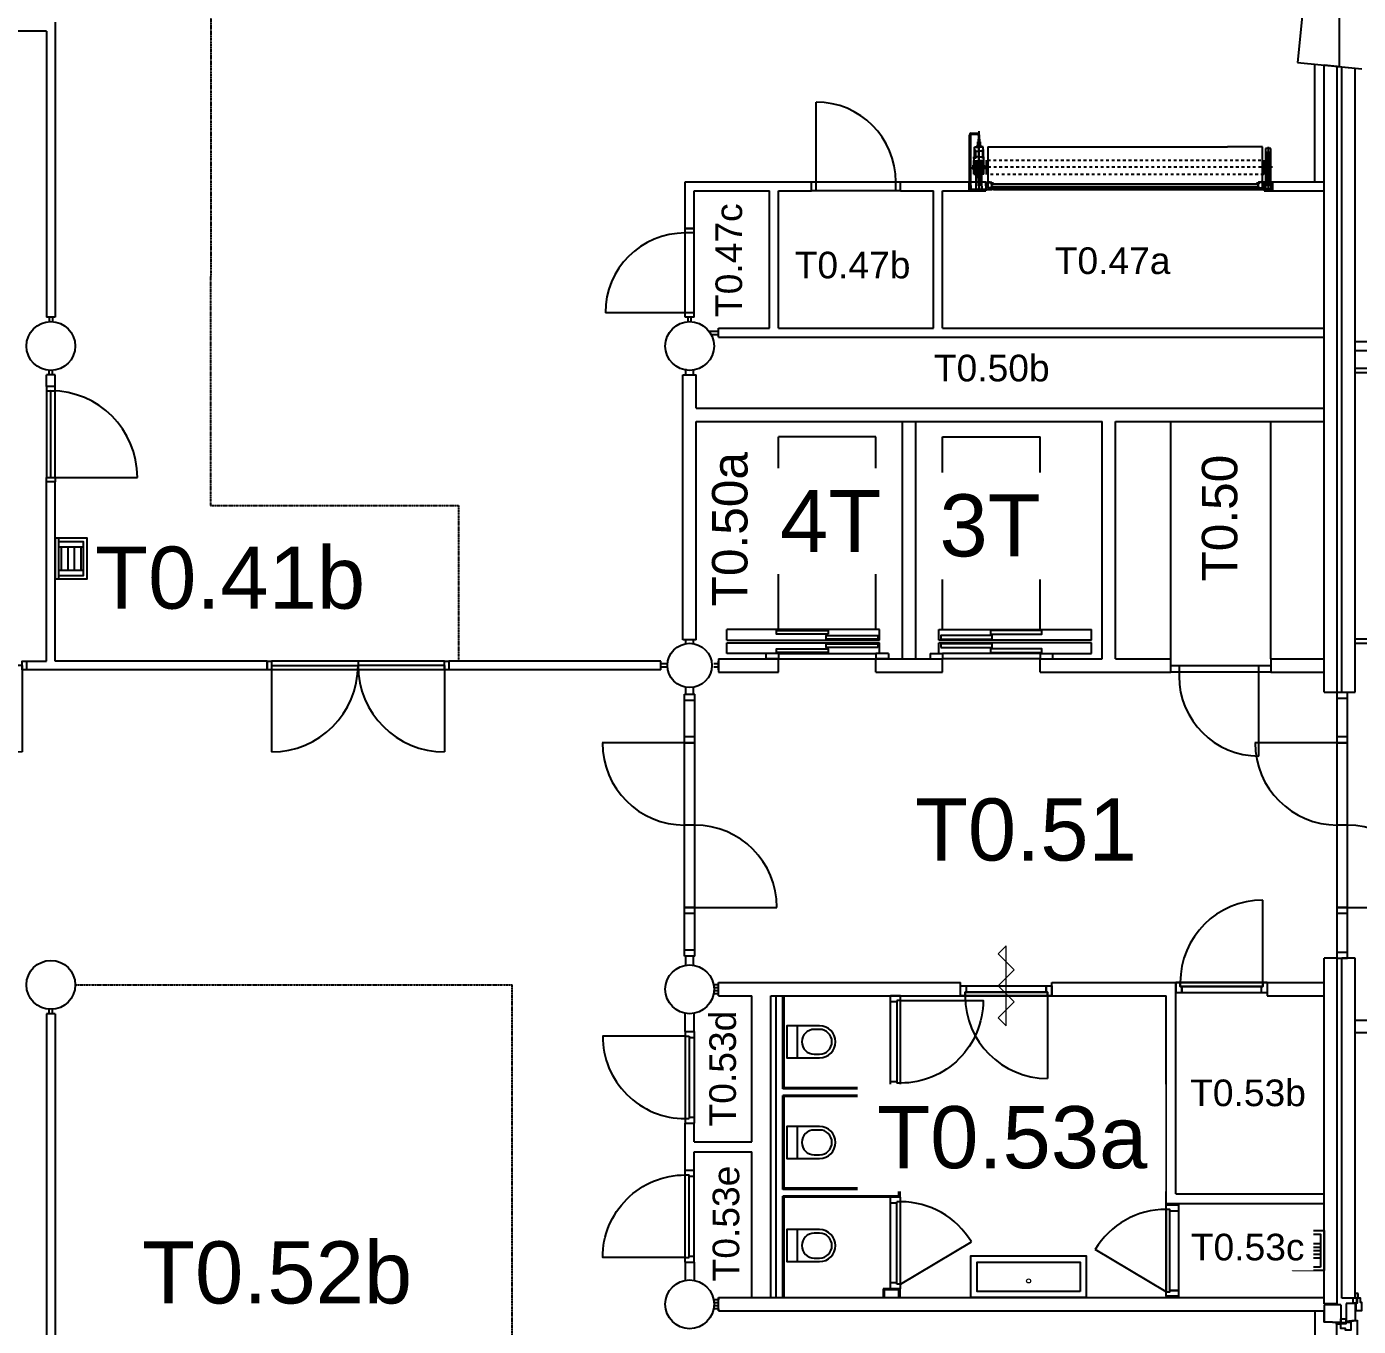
# Model space of a CAD drawing. Header units: millimetres. Extents: x 37323 to 141989, y 29562 to 82217.
# Drawn here: x 53850 to 68860, y 55190 to 69839 of the extents above; entities that cross this region are included whole.
import ezdxf
from ezdxf.enums import TextEntityAlignment as Align

# ---------------------------------------------------------------- set-up
doc = ezdxf.new("R2010")
doc.units = ezdxf.units.MM
doc.linetypes.add('Dash', pattern=[635, 317.5, -317.5])
doc.linetypes.add('HIDDEN2', pattern=[4.7625, 3.175, -1.5875])
doc.layers.get('0').update_dxf_attribs({"linetype": 'CONTINUOUS'})
for name, color, linetype in [('AL2100_BUITENWANDEN', 3, 'CONTINUOUS'), ('AL2200_BINNENWANDEN', 2, 'CONTINUOUS'), ('AL3100_BUITENWANDOPENING', 1, 'CONTINUOUS'), ('AL3200_BINNENWANDOPENING', 1, 'CONTINUOUS'), ('AL3900_GEBOUWAFB', 250, 'CONTINUOUS'), ('AL4600_RUIMTENUMMERS', 2, 'CONTINUOUS'), ('AL6600_LIFTENDISTRIBUTIE', 3, 'CONTINUOUS'), ('AL7200_INR-GEBRUIKSRUIMTENN', 1, 'CONTINUOUS'), ('AL7400_SANITAIR', 1, 'CONTINUOUS'), ('AL8100_INRVERKEERSRUIMTE', 250, 'HIDDEN2')]:
    doc.layers.add(name, color=color, linetype=linetype)
doc.styles.add('Arial', font='arial.ttf')

# ---------------------------------------------------------------- blocks, each defined once
blk = doc.blocks.new('AH74UG')
for p, q in [((-131, -40), (-131, -320)), ((-131, -65), (131, -65)), ((-131, -140), (131, -140)), ((131, -40), (131, -320)), ((-131, -214), (131, -214)), ((-131, -289), (131, -289))]:
    blk.add_line(p, q)
blk.add_lwpolyline([(-230, 0), (230, 0), (230, -40), (-230, -40)], close=True)
for points in [[(230, -40), (230, -360), (-230, -360), (-230, -40)], [(190, -40), (190, -320), (-190, -320), (-190, -40)]]:
    blk.add_lwpolyline(points)
blk = doc.blocks.new('deur_dubbel')
for points in [[(30634.5, 48985), (30634.5, 48885), (30584.5, 48885), (30584.5, 48985)], [(32634.5, 48985), (32634.5, 48885), (32584.5, 48885), (32584.5, 48985)]]:
    blk.add_lwpolyline(points, close=True)
at = {"flags": 128}
for points in [[(30634.5, 48935), (30634.5, 47960)], [(30634.5, 48935), (31609.5, 48935)], [(31609.5, 48985), (31609.5, 48935)], [(32584.5, 48935), (31609.5, 48935)], [(32584.5, 48935), (32584.5, 47960)]]:
    blk.add_lwpolyline(points, dxfattribs=at)
for centre, start, end in [((30634.5, 48935), 270, 0), ((32584.5, 48935), 180, 270)]:
    blk.add_arc(centre, 975, start, end)
blk = doc.blocks.new('WAND TOILET')
at = {"linetype": 'Continuous'}
blk.add_line((120, -180), (120, 180), dxfattribs=at)
for points in [[(370, 180), (0, 180), (0, -180), (370, -180, 1)], [(370, -140, 1), (370, 140), (310, 140, 1), (310, -140)]]:
    blk.add_lwpolyline(points, format="xyb", close=True, dxfattribs=at)

msp = doc.modelspace()

# ---------------------------------------------------------------- linework, layer by layer
at = {"layer": 'AL2100_BUITENWANDEN'}
for p, q in [((68370, 68089), (68370, 69413)), ((68473, 62339), (68473, 69404)), ((68623, 69389), (68473, 69404)), ((68623, 62339), (68623, 69389)), ((68673, 62339), (68673, 69384)), ((68823, 69369), (68673, 69384)), ((68823, 62339), (68823, 69369)), ((68473, 62339), (68823, 62339)), ((68473, 62339), (68623, 62339)), ((68723, 62339), (68823, 62339)), ((68473, 55444), (68473, 59339)), ((68623, 59339), (68473, 59339)), ((68623, 55444), (68623, 59339)), ((68823, 59339), (68673, 59339)), ((68673, 55509), (68673, 59339)), ((68823, 55509), (68823, 59339)), ((68623, 55444), (68473, 55444)), ((68473, 55434), (68473, 55242)), ((68663, 55434), (68473, 55434)), ((68663, 55434), (68663, 55232)), ((68823, 55509), (68673, 55509)), ((68823, 55449), (68723, 55449)), ((68723, 55449), (68723, 55249)), ((68823, 55449), (68823, 55264)), ((68370, 55364), (68370, 54064)), ((68470, 55364), (68470, 55239)), ((68663, 55229), (68470, 55239)), ((68663, 55232), (68473, 55242)), ((68718, 55249), (68845, 55261)), ((68718, 55246), (68845, 55258)), ((68723, 55249), (68818, 55259)), ((68845, 55261), (68845, 54064))]:
    msp.add_line(p, q, dxfattribs=at)
for centre, radius in [((54123, 66239), 275), ((61323, 66239), 275), ((61323, 62639), 250), ((54123, 59039), 275), ((61323, 55439), 275)]:
    msp.add_circle(centre, radius, dxfattribs=at)
at = {"layer": 'AL2100_BUITENWANDEN', "ltscale": 50}
msp.add_circle((61323, 58989), 275, dxfattribs=at)
at = {"layer": 'AL2100_BUITENWANDEN'}
msp.add_arc((68818, 55264), 5, 275.7106, 0, dxfattribs=at)
at = {"layer": 'AL2200_BINNENWANDEN'}
for p, q in [((54173, 69889), (54173, 66564)), ((54073, 69789), (53314, 69789)), ((54073, 69789), (54073, 66564)), ((61273, 67564), (61273, 68089)), ((61273, 68089), (62698, 68089)), ((62698, 67989), (62698, 68089)), ((63698, 68089), (64663, 68089)), ((63698, 67989), (63698, 68089)), ((67798, 68089), (68473, 68089)), ((61373, 67989), (62223, 67989)), ((61373, 67564), (61373, 67989)), ((62223, 66439), (62223, 67989)), ((62323, 67989), (62698, 67989)), ((62323, 66439), (62323, 67989)), ((63698, 67989), (64073, 67989)), ((64073, 66439), (64073, 67989)), ((64173, 66439), (64173, 67989)), ((64173, 67989), (64663, 67989)), ((67798, 67989), (68473, 67989)), ((61273, 67564), (61373, 67564)), ((54173, 66564), (54073, 66564)), ((54105, 66564), (54105, 66513)), ((54141, 66564), (54141, 66513)), ((61305, 66513), (61305, 66564)), ((61341, 66513), (61341, 66564)), ((61540, 66407), (61648, 66407)), ((61564, 66371), (61648, 66371)), ((61648, 66439), (62223, 66439)), ((61648, 66339), (61648, 66439)), ((62323, 66439), (64073, 66439)), ((64173, 66439), (68473, 66439)), ((61648, 66339), (68473, 66339)), ((68823, 66289), (75397, 66289)), ((68823, 66189), (75397, 66189)), ((54173, 65914), (54073, 65914)), ((54073, 65784), (54073, 65914)), ((54105, 65914), (54105, 65965)), ((54141, 65914), (54141, 65965)), ((54173, 65784), (54173, 65914)), ((61248, 62927), (61248, 65914)), ((61248, 65914), (61398, 65914)), ((61398, 65539), (61398, 65914)), ((54173, 65784), (54073, 65784)), ((61398, 65539), (68473, 65539)), ((61398, 62927), (61398, 65389)), ((61398, 65389), (65973, 65389)), ((63723, 62714), (63723, 65389)), ((63873, 62714), (63873, 65389)), ((65973, 62714), (65973, 65389)), ((66123, 65389), (68473, 65389)), ((66123, 62714), (66123, 65389)), ((54073, 62689), (54073, 64709)), ((54173, 64709), (54073, 64709)), ((54173, 62689), (54173, 64709)), ((61398, 62927), (61248, 62927)), ((53850, 62689), (54073, 62689)), ((53850, 62689), (53850, 62589)), ((56560, 62689), (54173, 62689)), ((56560, 62689), (56560, 62589)), ((60998, 62689), (58610, 62689)), ((58610, 62689), (58610, 62589)), ((60998, 62589), (60998, 62689)), ((61073, 62657), (60998, 62657)), ((61073, 62621), (60998, 62621)), ((61648, 62657), (61597, 62657)), ((61648, 62621), (61597, 62621)), ((61648, 62714), (62323, 62714)), ((61648, 62714), (61648, 62564)), ((61648, 62589), (61648, 62689)), ((62323, 62564), (62323, 62714)), ((63423, 62714), (64173, 62714)), ((63423, 62564), (63423, 62714)), ((64173, 62564), (64173, 62714)), ((65273, 62714), (65973, 62714)), ((65273, 62564), (65273, 62714)), ((66123, 62714), (66748, 62714)), ((66748, 62564), (66748, 62714)), ((67873, 62634), (66748, 62634)), ((67873, 62714), (67873, 62564)), ((67873, 62714), (68473, 62714)), ((56560, 62589), (53850, 62589)), ((60998, 62589), (58610, 62589)), ((61648, 62564), (62323, 62564)), ((63423, 62564), (64173, 62564)), ((65273, 62564), (66748, 62564)), ((67873, 62564), (66748, 62564)), ((67873, 62564), (68473, 62564)), ((61648, 59039), (61593, 59039)), ((61648, 59007), (61597, 59007)), ((61648, 59064), (64377, 59064)), ((61648, 59039), (61648, 59064)), ((61648, 58914), (61648, 59064)), ((61648, 58939), (61648, 59039)), ((64377, 58914), (64377, 59064)), ((65407, 59064), (66803, 59064)), ((65407, 58914), (65407, 59064)), ((66803, 56684), (66803, 59064)), ((67833, 59064), (67833, 58914)), ((67833, 59064), (68473, 59064)), ((61648, 58939), (61593, 58939)), ((61648, 58971), (61597, 58971)), ((61648, 58914), (61648, 58939)), ((61648, 58914), (62023, 58914)), ((62023, 57269), (62023, 58914)), ((62237, 58914), (64377, 58914)), ((62237, 55514), (62237, 58914)), ((62237, 55514), (62237, 58914)), ((62299, 55514), (62299, 58914)), ((62374, 57868), (62374, 58914)), ((62387, 57880), (62387, 58914)), ((65407, 58914), (66693, 58914)), ((66693, 56574), (66693, 58914)), ((67833, 58914), (68473, 58914)), ((54073, 58714), (54073, 52164)), ((54173, 58713), (54073, 58713)), ((54105, 58713), (54105, 58764)), ((54141, 58713), (54141, 58764)), ((54173, 58714), (54173, 52164)), ((61273, 58513), (61273, 58719)), ((61373, 58513), (61373, 58719)), ((63678, 57868), (62374, 57868)), ((62374, 56734), (62374, 57793)), ((63678, 57793), (62374, 57793)), ((63691, 57880), (62387, 57880)), ((63678, 57868), (63678, 57793)), ((63691, 57880), (63691, 57780)), ((62387, 56746), (62387, 57780)), ((63691, 57780), (62387, 57780)), ((61273, 56949), (61273, 57479)), ((61373, 57269), (61373, 57479)), ((61373, 57269), (62023, 57269)), ((61373, 57083), (61373, 57159)), ((61373, 56949), (61373, 57159)), ((61373, 57159), (62023, 57159)), ((62023, 55514), (62023, 57159)), ((63691, 56746), (62387, 56746)), ((63691, 56746), (63691, 56646)), ((63678, 56734), (62374, 56734)), ((63678, 56659), (62374, 56659)), ((62374, 55514), (62374, 56659)), ((63691, 56646), (62387, 56646)), ((62387, 55514), (62387, 56646)), ((63678, 56734), (63678, 56659)), ((66803, 56684), (68473, 56684)), ((66693, 56574), (68473, 56574)), ((66693, 56559), (66693, 56574)), ((66832, 56559), (66832, 56574)), ((61273, 55915), (61273, 55714)), ((61373, 55915), (61373, 55709)), ((63503, 55612), (63503, 55514)), ((63691, 55612), (63503, 55612)), ((63516, 55600), (63516, 55514)), ((63678, 55600), (63516, 55600)), ((63678, 55600), (63678, 55514)), ((63691, 55612), (63691, 55514)), ((61648, 55489), (61593, 55489)), ((61648, 55389), (61593, 55389)), ((61648, 55457), (61597, 55457)), ((61648, 55421), (61597, 55421)), ((61648, 55514), (68473, 55514)), ((61648, 55364), (61648, 55514)), ((61648, 55514), (61648, 55489)), ((61648, 55389), (61648, 55489)), ((61648, 55389), (61648, 55364)), ((66693, 55529), (66693, 55514)), ((66832, 55529), (66832, 55514)), ((61648, 55364), (68473, 55364))]:
    msp.add_line(p, q, dxfattribs=at)
at = {"layer": 'AL3100_BUITENWANDOPENING'}
for p, q in [((68858, 55559), (68823, 55559)), ((68823, 55559), (68823, 55513)), ((68858, 55509), (68858, 55559)), ((68823, 55513), (68835, 55513)), ((68835, 55513), (68835, 55509)), ((68835, 55509), (68858, 55509)), ((68613, 55232), (68659, 55229)), ((68613, 55214), (68613, 55232)), ((68613, 55214), (68613, 54064)), ((68663, 55214), (68613, 55214)), ((68659, 55229), (68659, 55219)), ((68659, 55219), (68663, 55219)), ((68663, 55219), (68663, 55214))]:
    msp.add_line(p, q, dxfattribs=at)
for points in [[(68843, 55509), (68798, 55509), (68798, 55454), (68843, 55454)], [(68833, 55370), (68900, 55370), (68900, 55458), (68883, 55458), (68883, 55509), (68848, 55509), (68848, 55450), (68833, 55450)], [(68663, 55229), (68663, 55274), (68718, 55274), (68718, 55229)], [(68777, 55239), (68777, 55149), (68714, 55149), (68714, 55166), (68663, 55166), (68663, 55224), (68722, 55224), (68722, 55239)]]:
    msp.add_lwpolyline(points, close=True, dxfattribs=at)
at = {"layer": 'AL3200_BINNENWANDOPENING'}
for p, q in [((68648, 69386), (68648, 71686)), ((62748, 67989), (62748, 68989)), ((62698, 67989), (62698, 68089)), ((62698, 68089), (63698, 68089)), ((63648, 67989), (63648, 68089)), ((63698, 67989), (63698, 68089)), ((64468, 68089), (64468, 67989)), ((64663, 68089), (64663, 67989)), ((67798, 68089), (67798, 67989)), ((67893, 68089), (67893, 67989)), ((63698, 67989), (62698, 67989)), ((61373, 67564), (61273, 67564)), ((61273, 66564), (61273, 67564)), ((61373, 66564), (61373, 67564)), ((61373, 67514), (61273, 67514)), ((61373, 66614), (60373, 66614)), ((61373, 66564), (61273, 66564)), ((61266, 65914), (61380, 65914)), ((61281, 65914), (61281, 65982)), ((61365, 65914), (61365, 65979)), ((54073, 65734), (54073, 64759)), ((54173, 64759), (54173, 65734)), ((61380, 62927), (61266, 62927)), ((61281, 62874), (61281, 62927)), ((61365, 62874), (61365, 62927)), ((58560, 62689), (56610, 62689)), ((66839, 62632), (66839, 62518)), ((67739, 61618), (67739, 62632)), ((58560, 62589), (56610, 62589)), ((61266, 59364), (61266, 62314)), ((61266, 62314), (61380, 62314)), ((61281, 62314), (61281, 62393)), ((61365, 62314), (61365, 62393)), ((61380, 59364), (61380, 62314)), ((68623, 59339), (68623, 62339)), ((68623, 62339), (68737, 62339)), ((68737, 59339), (68737, 62339)), ((61266, 62247), (61380, 62247)), ((68623, 62272), (68737, 62272)), ((61380, 61767), (60338, 61767)), ((61380, 61834), (61266, 61834)), ((61380, 61767), (61266, 61767)), ((61266, 61767), (61380, 61767)), ((68737, 61767), (67695, 61767)), ((68737, 61834), (68623, 61834)), ((68737, 61767), (68623, 61767)), ((68623, 61767), (68737, 61767)), ((61380, 60839), (61266, 60839)), ((61380, 60839), (61266, 60839)), ((68737, 60839), (68623, 60839)), ((68737, 60839), (68623, 60839)), ((61266, 59912), (62307, 59912)), ((61380, 59912), (61266, 59912)), ((68623, 59912), (69664, 59912)), ((68737, 59912), (68623, 59912)), ((61380, 59845), (61266, 59845)), ((68737, 59845), (68623, 59845)), ((61380, 59431), (61266, 59431)), ((61380, 59364), (61266, 59364)), ((61281, 59261), (61281, 59364)), ((61365, 59261), (61365, 59364)), ((68623, 59406), (68737, 59406)), ((68623, 59339), (68737, 59339)), ((89823, 58639), (68823, 58639)), ((68823, 58500), (68823, 58639)), ((89823, 58500), (68823, 58500))]:
    msp.add_line(p, q, dxfattribs=at)
at = {"layer": 'AL3200_BINNENWANDOPENING', "ltscale": 0.5}
for p, q in [((64476, 68085), (64476, 68617)), ((64488, 68615), (64488, 68085)), ((64496, 68637), (64570, 68637)), ((64568, 68625), (64498, 68625)), ((64578, 68615), (64578, 68572)), ((64583, 68662), (64583, 68004)), ((64590, 68572), (64590, 68617)), ((64534, 68434), (64535, 68480)), ((64535, 68480), (64584, 68480)), ((64537, 68486), (64584, 68486)), ((64537, 68480), (64537, 68486)), ((64538, 68443), (64538, 68447)), ((64546, 68447), (64538, 68447)), ((64542, 68443), (64542, 68447)), ((64546, 68443), (64546, 68447)), ((64554, 68492), (64564, 68492)), ((64554, 68492), (64554, 68486)), ((64564, 68492), (64564, 68486)), ((64569, 68542), (64569, 68486)), ((64584, 68542), (64569, 68542)), ((64574, 68572), (64574, 68542)), ((64594, 68572), (64574, 68572)), ((64583, 68129), (64583, 68561)), ((64584, 68542), (64599, 68542)), ((64631, 68486), (64584, 68486)), ((64633, 68480), (64584, 68480)), ((64594, 68542), (64594, 68572)), ((64599, 68542), (64599, 68486)), ((64604, 68492), (64604, 68486)), ((64614, 68492), (64604, 68492)), ((64614, 68492), (64614, 68486)), ((64622, 68443), (64622, 68447)), ((64622, 68447), (64630, 68447)), ((64626, 68443), (64626, 68447)), ((64630, 68443), (64630, 68447)), ((64631, 68480), (64631, 68486)), ((64634, 68434), (64633, 68480)), ((64683, 68484), (67387, 68484)), ((64683, 68484), (64683, 68024)), ((67778, 68484), (67387, 68484)), ((67778, 68024), (67778, 68484)), ((67873, 68464), (67813, 68464)), ((67813, 68464), (67813, 68269)), ((67843, 68486), (67843, 68004)), ((67873, 68004), (67873, 68464)), ((64525, 68318), (64525, 68189)), ((64529, 68314), (64526, 68314)), ((64584, 68371), (64528, 68371)), ((64529, 68326), (64528, 68371)), ((64528, 68177), (64528, 68330)), ((64529, 68326), (64584, 68326)), ((64529, 68316), (64536, 68316)), ((64582, 68315), (64529, 68315)), ((64529, 68306), (64582, 68306)), ((64582, 68304), (64529, 68304)), ((64529, 68296), (64582, 68296)), ((64534, 68434), (64584, 68434)), ((64534, 68371), (64534, 68434)), ((64535, 68434), (64535, 68443)), ((64535, 68443), (64553, 68443)), ((64535, 68371), (64535, 68362)), ((64535, 68362), (64553, 68362)), ((64536, 68326), (64536, 68315)), ((64536, 68315), (64536, 68306)), ((64539, 68371), (64539, 68434)), ((64542, 68434), (64542, 68443)), ((64542, 68371), (64542, 68362)), ((64544, 68434), (64544, 68371)), ((64553, 68443), (64553, 68434)), ((64553, 68362), (64553, 68371)), ((64561, 68324), (64561, 68326)), ((64582, 68324), (64561, 68324)), ((64561, 68316), (64561, 68315)), ((64561, 68316), (64582, 68316)), ((64561, 68304), (64561, 68296)), ((64582, 68316), (64582, 68324)), ((64582, 68306), (64582, 68315)), ((64582, 68296), (64582, 68304)), ((64634, 68434), (64584, 68434)), ((64584, 68371), (64640, 68371)), ((64639, 68326), (64584, 68326)), ((64585, 68324), (64607, 68324)), ((64585, 68316), (64585, 68324)), ((64607, 68316), (64585, 68316)), ((64585, 68315), (64639, 68315)), ((64585, 68306), (64585, 68315)), ((64639, 68306), (64585, 68306)), ((64585, 68304), (64639, 68304)), ((64585, 68296), (64585, 68304)), ((64639, 68296), (64585, 68296)), ((64606, 68304), (64606, 68296)), ((64607, 68324), (64607, 68326)), ((64607, 68316), (64607, 68315)), ((64615, 68443), (64615, 68434)), ((64633, 68443), (64615, 68443)), ((64615, 68362), (64615, 68371)), ((64633, 68362), (64615, 68362)), ((64623, 68434), (64623, 68371)), ((64626, 68434), (64626, 68443)), ((64626, 68371), (64626, 68362)), ((64628, 68371), (64628, 68434)), ((64631, 68326), (64631, 68315)), ((64639, 68316), (64631, 68316)), ((64631, 68315), (64631, 68306)), ((64633, 68434), (64633, 68443)), ((64633, 68371), (64633, 68362)), ((64634, 68371), (64634, 68434)), ((64638, 68177), (64638, 68330)), ((64639, 68326), (64640, 68371)), ((64668, 68174), (64668, 68333)), ((67793, 68174), (67793, 68333)), ((67823, 68329), (67823, 68269)), ((67859, 68333), (67827, 68333)), ((67833, 68318), (67843, 68323)), ((67833, 68307), (67833, 68318)), ((67843, 68302), (67833, 68307)), ((67836, 68432), (67836, 68333)), ((67843, 68323), (67852, 68318)), ((67852, 68307), (67843, 68302)), ((67849, 68432), (67849, 68333)), ((67852, 68318), (67852, 68307)), ((67863, 68329), (67863, 68276)), ((64504, 68249), (64659, 68249)), ((64518, 68229), (64518, 68279)), ((64525, 68229), (64518, 68229)), ((64519, 68274), (64526, 68274)), ((64525, 68189), (64528, 68189)), ((64528, 68249), (64581, 68249)), ((64581, 68248), (64528, 68248)), ((64528, 68239), (64581, 68239)), ((64581, 68238), (64528, 68238)), ((64528, 68229), (64581, 68229)), ((64581, 68227), (64528, 68227)), ((64528, 68219), (64581, 68219)), ((64581, 68217), (64528, 68217)), ((64528, 68209), (64581, 68209)), ((64528, 68207), (64581, 68207)), ((64581, 68198), (64528, 68198)), ((64528, 68197), (64581, 68197)), ((64581, 68188), (64528, 68188)), ((64528, 68187), (64581, 68187)), ((64528, 68179), (64581, 68179)), ((64528, 68177), (64583, 68177)), ((64582, 68294), (64529, 68294)), ((64529, 68286), (64582, 68286)), ((64582, 68284), (64529, 68284)), ((64529, 68276), (64582, 68276)), ((64582, 68274), (64529, 68274)), ((64529, 68265), (64582, 68265)), ((64582, 68264), (64529, 68264)), ((64529, 68255), (64582, 68255)), ((64582, 68254), (64529, 68254)), ((64537, 68188), (64537, 68197)), ((64537, 68183), (64537, 68187)), ((64537, 68183), (64581, 68183)), ((64537, 68179), (64537, 68183)), ((64540, 68176), (64540, 68177)), ((64540, 68176), (64583, 68176)), ((64550, 68198), (64550, 68207)), ((64550, 68188), (64550, 68197)), ((64550, 68183), (64550, 68187)), ((64553, 68004), (64553, 68176)), ((64558, 68176), (64558, 68144)), ((64560, 68258), (64560, 68249)), ((64560, 68248), (64560, 68239)), ((64560, 68238), (64560, 68229)), ((64560, 68227), (64560, 68219)), ((64560, 68217), (64560, 68209)), ((64561, 68294), (64561, 68286)), ((64561, 68284), (64561, 68276)), ((64561, 68274), (64561, 68265)), ((64561, 68264), (64561, 68255)), ((64581, 68249), (64581, 68258)), ((64581, 68239), (64581, 68248)), ((64581, 68229), (64581, 68238)), ((64581, 68219), (64581, 68227)), ((64581, 68209), (64581, 68217)), ((64581, 68207), (64581, 68198)), ((64581, 68188), (64581, 68197)), ((64581, 68179), (64581, 68187)), ((64582, 68286), (64582, 68294)), ((64582, 68276), (64582, 68284)), ((64582, 68265), (64582, 68274)), ((64582, 68255), (64582, 68264)), ((64638, 68177), (64583, 68177)), ((64626, 68176), (64583, 68176)), ((64584, 68249), (64584, 68258)), ((64638, 68249), (64584, 68249)), ((64584, 68248), (64638, 68248)), ((64584, 68239), (64584, 68248)), ((64638, 68239), (64584, 68239)), ((64584, 68238), (64638, 68238)), ((64584, 68229), (64584, 68238)), ((64638, 68229), (64584, 68229)), ((64584, 68219), (64584, 68227)), ((64584, 68227), (64638, 68227)), ((64638, 68219), (64584, 68219)), ((64584, 68217), (64638, 68217)), ((64584, 68209), (64584, 68217)), ((64638, 68209), (64584, 68209)), ((64638, 68207), (64584, 68207)), ((64584, 68207), (64584, 68198)), ((64584, 68198), (64638, 68198)), ((64638, 68197), (64584, 68197)), ((64584, 68188), (64584, 68197)), ((64584, 68188), (64638, 68188)), ((64638, 68187), (64584, 68187)), ((64584, 68179), (64584, 68187)), ((64629, 68183), (64584, 68183)), ((64638, 68179), (64584, 68179)), ((64585, 68294), (64639, 68294)), ((64585, 68286), (64585, 68294)), ((64639, 68286), (64585, 68286)), ((64585, 68284), (64639, 68284)), ((64585, 68276), (64585, 68284)), ((64639, 68276), (64585, 68276)), ((64585, 68274), (64639, 68274)), ((64585, 68265), (64585, 68274)), ((64639, 68265), (64585, 68265)), ((64585, 68264), (64639, 68264)), ((64585, 68255), (64585, 68264)), ((64639, 68255), (64585, 68255)), ((64585, 68254), (64639, 68254)), ((64605, 68258), (64605, 68249)), ((64605, 68248), (64605, 68239)), ((64605, 68238), (64605, 68229)), ((64605, 68227), (64605, 68219)), ((64605, 68217), (64605, 68209)), ((64606, 68294), (64606, 68286)), ((64606, 68284), (64606, 68276)), ((64606, 68274), (64606, 68265)), ((64606, 68264), (64606, 68255)), ((64608, 68176), (64608, 68144)), ((64613, 68176), (64613, 68008)), ((64615, 68198), (64615, 68207)), ((64615, 68188), (64615, 68197)), ((64615, 68183), (64615, 68187)), ((64626, 68176), (64626, 68177)), ((64629, 68188), (64629, 68197)), ((64629, 68183), (64629, 68187)), ((64629, 68179), (64629, 68183)), ((64638, 68232), (64643, 68232)), ((64644, 68271), (64639, 68271)), ((64643, 68232), (64643, 68276)), ((64668, 68239), (64643, 68239)), ((64669, 68264), (64644, 68264)), ((67793, 68269), (67830, 68269)), ((67793, 68239), (67830, 68239)), ((67813, 68239), (67813, 68008)), ((67823, 68239), (67823, 68179)), ((67859, 68175), (67827, 68175)), ((67843, 68205), (67833, 68200)), ((67833, 68200), (67833, 68190)), ((67833, 68190), (67843, 68184)), ((67836, 68175), (67836, 68045)), ((67852, 68200), (67843, 68205)), ((67843, 68184), (67852, 68190)), ((67849, 68175), (67849, 68045)), ((67852, 68190), (67852, 68200)), ((67855, 68276), (67869, 68276)), ((67855, 68232), (67869, 68232)), ((67863, 68232), (67863, 68179)), ((67869, 68232), (67869, 68276)), ((64748, 68004), (64468, 68004)), ((64473, 68085), (64471, 68013)), ((64471, 68013), (64493, 68013)), ((64471, 68013), (64473, 68011)), ((64490, 68085), (64473, 68085)), ((64473, 68011), (64491, 68011)), ((64490, 68085), (64493, 68013)), ((64493, 68013), (64491, 68011)), ((64553, 68008), (64613, 68008)), ((64553, 68004), (64617, 68004)), ((64617, 68004), (64557, 68004)), ((64558, 68144), (64583, 68144)), ((64573, 68015), (64575, 68016)), ((64573, 68015), (64573, 68010)), ((64573, 68010), (64573, 68008)), ((64573, 68010), (64575, 68010)), ((64593, 68010), (64573, 68010)), ((64573, 68008), (64578, 68008)), ((64591, 68016), (64575, 68016)), ((64578, 68010), (64575, 68010)), ((64575, 68010), (64575, 68010)), ((64575, 68010), (64590, 68010)), ((64576, 68144), (64576, 68045)), ((64578, 68015), (64578, 68010)), ((64588, 68010), (64578, 68010)), ((64578, 68008), (64588, 68008)), ((64608, 68144), (64583, 68144)), ((64587, 68015), (64587, 68010)), ((64590, 68010), (64588, 68010)), ((64588, 68008), (64593, 68008)), ((64589, 68144), (64589, 68045)), ((64590, 68010), (64592, 68010)), ((64590, 68010), (64590, 68010)), ((64592, 68015), (64591, 68016)), ((64592, 68015), (64592, 68010)), ((64593, 68008), (64593, 68010)), ((64613, 68042), (64617, 68042)), ((64617, 68042), (64617, 68004)), ((64663, 68044), (64663, 68080)), ((64663, 68044), (64663, 68008)), ((64665, 68044), (64665, 68080)), ((64665, 68044), (64665, 68008)), ((64667, 68085), (64725, 68085)), ((64667, 68083), (64725, 68083)), ((64667, 68006), (64725, 68006)), ((64667, 68004), (64725, 68004)), ((64677, 68085), (64677, 68085)), ((67387, 68024), (64683, 68023)), ((64703, 68008), (64683, 68008)), ((64683, 68008), (64683, 68006)), ((64685, 68008), (64685, 68013)), ((64687, 68014), (64698, 68014)), ((64687, 68008), (64689, 68008)), ((64689, 68008), (64689, 68013)), ((64689, 68008), (64697, 68008)), ((64693, 68092), (64693, 68076)), ((64693, 68018), (64693, 67999)), ((64696, 68008), (64696, 68013)), ((64697, 68008), (64698, 68008)), ((64700, 68008), (64700, 68013)), ((64703, 68006), (64703, 68008)), ((64709, 68085), (64709, 68085)), ((64727, 68076), (64725, 68074)), ((64727, 68024), (64725, 68026)), ((64728, 68074), (64726, 68072)), ((64738, 68066), (64726, 68066)), ((64726, 68063), (64739, 68063)), ((64726, 68037), (64739, 68037)), ((64738, 68034), (64726, 68034)), ((64728, 68026), (64726, 68028)), ((64728, 68080), (64728, 68078)), ((64728, 68068), (64738, 68068)), ((64728, 68066), (64738, 68066)), ((64728, 68034), (64738, 68034)), ((64728, 68032), (64738, 68032)), ((64728, 68008), (64728, 68023)), ((64730, 68080), (64730, 68078)), ((64730, 68008), (64730, 68023)), ((64736, 68069), (64733, 68069)), ((64736, 68031), (64733, 68031)), ((64736, 68069), (64737, 68069)), ((64736, 68031), (64737, 68031)), ((64740, 68074), (64738, 68072)), ((64740, 68026), (64738, 68028)), ((64739, 68069), (64743, 68072)), ((64739, 68031), (64743, 68028)), ((64742, 68072), (64740, 68070)), ((64742, 68029), (64740, 68030)), ((64741, 68067), (64744, 68070)), ((64741, 68067), (64744, 68069)), ((64741, 68033), (64744, 68031)), ((64741, 68033), (64744, 68030)), ((64743, 68072), (64744, 68070)), ((64743, 68065), (64746, 68067)), ((64743, 68036), (64746, 68033)), ((64744, 68030), (64743, 68028)), ((64748, 68004), (67893, 68004)), ((67387, 68024), (67778, 68024)), ((67718, 68065), (67714, 68067)), ((67718, 68036), (67714, 68033)), ((67717, 68072), (67716, 68070)), ((67719, 68067), (67716, 68070)), ((67719, 68067), (67716, 68069)), ((67719, 68033), (67716, 68031)), ((67719, 68033), (67716, 68030)), ((67716, 68030), (67717, 68028)), ((67721, 68069), (67717, 68072)), ((67721, 68031), (67717, 68028)), ((67718, 68072), (67720, 68070)), ((67718, 68029), (67720, 68030)), ((67720, 68074), (67722, 68072)), ((67720, 68026), (67722, 68028)), ((67734, 68063), (67721, 68063)), ((67734, 68037), (67721, 68037)), ((67732, 68068), (67722, 68068)), ((67732, 68066), (67722, 68066)), ((67722, 68066), (67735, 68066)), ((67732, 68034), (67722, 68034)), ((67722, 68034), (67735, 68034)), ((67732, 68032), (67722, 68032)), ((67725, 68069), (67723, 68069)), ((67725, 68031), (67723, 68031)), ((67725, 68069), (67727, 68069)), ((67725, 68031), (67727, 68031)), ((67730, 68080), (67730, 68078)), ((67730, 68008), (67730, 68023)), ((67732, 68080), (67732, 68078)), ((67732, 68074), (67734, 68072)), ((67732, 68026), (67734, 68028)), ((67732, 68008), (67732, 68023)), ((67733, 68076), (67735, 68074)), ((67733, 68024), (67735, 68026)), ((67793, 68085), (67735, 68085)), ((67793, 68083), (67735, 68083)), ((67793, 68006), (67735, 68006)), ((67793, 68004), (67735, 68004)), ((67752, 68085), (67752, 68085)), ((67758, 68008), (67778, 68008)), ((67758, 68006), (67758, 68008)), ((67760, 68008), (67760, 68013)), ((67773, 68014), (67762, 68014)), ((67764, 68008), (67762, 68008)), ((67764, 68008), (67764, 68013)), ((67772, 68008), (67764, 68008)), ((67768, 68092), (67768, 68076)), ((67768, 68018), (67768, 67999)), ((67771, 68008), (67771, 68013)), ((67773, 68008), (67772, 68008)), ((67775, 68008), (67775, 68013)), ((67778, 68008), (67778, 68006)), ((67784, 68085), (67784, 68085)), ((67796, 68044), (67796, 68080)), ((67796, 68044), (67796, 68008)), ((67798, 68044), (67798, 68080)), ((67798, 68044), (67798, 68008)), ((67809, 68042), (67809, 68004)), ((67813, 68042), (67809, 68042)), ((67873, 68004), (67809, 68004)), ((67809, 68004), (67869, 68004)), ((67873, 68008), (67813, 68008)), ((67833, 68015), (67835, 68016)), ((67833, 68015), (67833, 68010)), ((67833, 68010), (67833, 68008)), ((67833, 68010), (67835, 68010)), ((67853, 68010), (67833, 68010)), ((67833, 68008), (67838, 68008)), ((67851, 68016), (67835, 68016)), ((67835, 68010), (67850, 68010)), ((67835, 68010), (67835, 68010)), ((67838, 68010), (67835, 68010)), ((67838, 68015), (67838, 68010)), ((67848, 68010), (67838, 68010)), ((67838, 68008), (67848, 68008)), ((67847, 68015), (67847, 68010)), ((67850, 68010), (67848, 68010)), ((67848, 68008), (67853, 68008)), ((67850, 68010), (67850, 68010)), ((67850, 68010), (67852, 68010)), ((67852, 68015), (67851, 68016)), ((67852, 68015), (67852, 68010)), ((67853, 68008), (67853, 68010))]:
    msp.add_line(p, q, dxfattribs=at)
at = {"layer": 'AL3200_BINNENWANDOPENING', "linetype": 'Dash', "ltscale": 0.1}
for p, q in [((64683, 68333), (67793, 68333)), ((67893, 68254), (64683, 68254)), ((67793, 68174), (64683, 68174))]:
    msp.add_line(p, q, dxfattribs=at)
at = {"layer": 'AL3200_BINNENWANDOPENING', "ltscale": 50}
for p, q in [((67783, 59064), (67783, 59994)), ((64377, 59028), (65407, 59028)), ((64377, 58914), (64377, 59028)), ((64444, 58957), (64444, 59028)), ((65340, 58957), (65340, 59028)), ((65407, 58914), (65407, 59028)), ((67833, 59064), (66803, 59064)), ((66803, 59064), (66803, 58950)), ((66853, 59064), (66853, 59021)), ((67783, 59021), (66853, 59021)), ((66853, 59021), (67438, 59021)), ((66870, 59021), (66870, 58950)), ((67766, 59021), (67766, 58950)), ((67783, 59064), (67783, 59021)), ((67833, 59064), (67833, 58950)), ((63587, 57880), (63587, 58914)), ((63701, 58914), (63587, 58914)), ((63658, 58847), (63587, 58847)), ((63658, 58862), (63658, 57932)), ((63701, 58862), (63658, 58862)), ((63701, 57880), (63701, 58914)), ((64377, 58914), (65407, 58914)), ((64427, 58957), (65357, 58957)), ((64427, 58914), (64427, 58957)), ((65357, 58957), (64772, 58957)), ((65357, 58914), (65357, 58957)), ((65357, 58914), (65357, 57984)), ((67833, 58950), (66803, 58950)), ((61273, 58513), (61273, 57479)), ((61273, 58513), (61373, 58513)), ((61273, 58461), (61316, 58461)), ((61316, 58461), (61316, 57531)), ((61316, 58446), (61373, 58446)), ((61373, 58513), (61373, 57479)), ((63658, 57947), (63587, 57947)), ((63701, 57880), (63587, 57880)), ((63701, 57880), (63587, 57880)), ((63701, 57932), (63658, 57932)), ((63587, 56746), (63587, 57780)), ((63701, 57780), (63587, 57780)), ((63701, 57780), (63587, 57780)), ((63658, 57713), (63587, 57713)), ((63658, 56798), (63658, 57728)), ((63701, 57728), (63658, 57728)), ((63701, 56746), (63701, 57780)), ((61273, 57531), (61316, 57531)), ((61316, 57546), (61373, 57546)), ((61273, 57479), (61373, 57479)), ((61273, 57479), (61373, 57479)), ((61273, 55915), (61273, 56949)), ((61273, 56949), (61373, 56949)), ((61273, 56949), (61373, 56949)), ((61273, 56897), (61316, 56897)), ((61316, 55967), (61316, 56897)), ((61373, 55915), (61373, 56949)), ((61316, 56882), (61373, 56882)), ((63658, 56813), (63587, 56813)), ((63701, 56746), (63587, 56746)), ((63701, 56798), (63658, 56798)), ((63587, 55612), (63587, 56646)), ((63701, 56646), (63587, 56646)), ((63658, 55664), (63658, 56594)), ((63701, 56594), (63658, 56594)), ((63701, 55612), (63701, 56646)), ((63658, 56579), (63587, 56579)), ((63701, 55664), (64499, 56141)), ((66693, 55579), (65894, 56056)), ((61273, 55967), (61316, 55967)), ((61273, 55915), (61373, 55915)), ((61316, 55982), (61373, 55982)), ((63658, 55679), (63587, 55679)), ((63701, 55612), (63587, 55612)), ((63701, 55664), (63658, 55664))]:
    msp.add_line(p, q, dxfattribs=at)
at = {"layer": 'AL3200_BINNENWANDOPENING', "lineweight": 15, "ltscale": 50}
msp.add_line((64892, 58578), (64892, 59478), dxfattribs=at)
at = {"layer": 'AL3200_BINNENWANDOPENING', "ltscale": 0.5}
for points in [[(64594, 68169), (64583, 68176), (64572, 68169), (64572, 68157), (64583, 68150), (64594, 68157)], [(67734, 68063), (64726, 68063), (64726, 68037), (67734, 68037)]]:
    msp.add_lwpolyline(points, close=True, dxfattribs=at)
for points in [[(64698, 68008), (64687, 68008)], [(67762, 68008), (67773, 68008)]]:
    msp.add_lwpolyline(points, dxfattribs=at)
at = {"layer": 'AL3200_BINNENWANDOPENING'}
for points in [[(54073, 65734), (54173, 65734), (54173, 65784), (54073, 65784)], [(54073, 64759), (54173, 64759), (54173, 64709), (54073, 64709)]]:
    msp.add_lwpolyline(points, close=True, dxfattribs=at)
at = {"layer": 'AL3200_BINNENWANDOPENING', "flags": 128}
for points in [[(54123, 64759), (54123, 65734)], [(54123, 64759), (55098, 64759)]]:
    msp.add_lwpolyline(points, dxfattribs=at)
at = {"layer": 'AL3200_BINNENWANDOPENING', "lineweight": 15, "ltscale": 50}
msp.add_lwpolyline([(64892, 58578), (64802, 58668), (64982, 58848), (64802, 59028), (64982, 59208), (64802, 59388), (64892, 59478)], dxfattribs=at)
at = {"layer": 'AL3200_BINNENWANDOPENING', "ltscale": 50}
for points in [[(64377, 58914), (64377, 59028), (65407, 59028), (65407, 58914)], [(67833, 59064), (67833, 58950), (66803, 58950), (66803, 59064)], [(66693, 56559), (66832, 56559), (66832, 55529), (66693, 55529)]]:
    msp.add_lwpolyline(points, close=True, dxfattribs=at)
for points in [[(64444, 58957), (64427, 58957), (64427, 58914), (65357, 58914), (65357, 58957), (65340, 58957), (65340, 59028), (65340, 58957), (64444, 58957), (64444, 59028)], [(67783, 59064), (67783, 59021), (66853, 59021), (66853, 59064)], [(67766, 59021), (67783, 59021), (67783, 59064), (66853, 59064), (66853, 59021), (66870, 59021), (66870, 58950), (66870, 59021), (67766, 59021), (67766, 58950)], [(64427, 58914), (64427, 58957), (65357, 58957), (65357, 58914)], [(66736, 56492), (66736, 56509), (66693, 56509), (66693, 55579), (66736, 55579), (66736, 55596), (66832, 55596), (66736, 55596), (66736, 56492), (66832, 56492)]]:
    msp.add_lwpolyline(points, dxfattribs=at)
for points in [[(63701, 58862), (64631, 58862, -0.414214), (63701, 57932)], [(61273, 58461), (60343, 58461, 0.414214), (61273, 57531)], [(63701, 56798), (64631, 56798, 0.414214), (63701, 57728)], [(61273, 55967), (60343, 55967, -0.414214), (61273, 56897)]]:
    msp.add_lwpolyline(points, format="xyb", dxfattribs=at)
at = {"layer": 'AL3200_BINNENWANDOPENING', "ltscale": 0.5}
for centre, radius in [((64584, 68554), 3), ((67843, 68312), 12), ((67843, 68312), 9.08), ((64583, 68163), 11), ((67843, 68195), 12), ((67843, 68195), 9.08)]:
    msp.add_circle(centre, radius, dxfattribs=at)
at = {"layer": 'AL3200_BINNENWANDOPENING'}
for centre, radius, start, end in [((62748, 68089), 900, 0, 90), ((61273, 66614), 900, 90, 180), ((54123, 64759), 975, 0, 90), ((67739, 62518), 900, 180, 270), ((61266, 61767), 927, 180, 270), ((68623, 61767), 927, 180, 270), ((61380, 59912), 927, 0, 90), ((68737, 59912), 927, 0, 90)]:
    msp.add_arc(centre, radius, start, end, dxfattribs=at)
at = {"layer": 'AL3200_BINNENWANDOPENING', "ltscale": 0.5}
for centre, radius, start, end in [((64496, 68617), 20, 90, 180), ((64498, 68615), 10, 90, 180), ((64568, 68615), 10, 0, 90), ((64570, 68617), 20, 0, 90), ((67827, 68329), 4, 90, 180), ((67843, 68312), 20.2, 187.1225, 352.7005), ((67759, 68283), 68.7, 13.1297, 21.447), ((67678, 68264), 151, 5.2779, 13.2033), ((67843, 68432), 6.5, 90, 180), ((67843, 68432), 6.5, 0, 90), ((68007, 68264), 151, 166.7967, 174.7221), ((67859, 68329), 4, 0, 90), ((67926, 68283), 68.7, 158.5528, 166.8702), ((64574, 68163), 6.5, 112.6199, 180), ((64574, 68163), 6.5, 180, 247.3801), ((64583, 68163), 12, 156.4435, 203.5565), ((64583, 68163), 12, 96.4435, 143.5565), ((64583, 68163), 12, 216.4435, 263.5565), ((64583, 68163), 12, 36.4435, 83.5565), ((64583, 68163), 12, 276.4435, 323.5565), ((64591, 68163), 6.5, 0, 67.3801), ((64583, 68163), 12, 336.4435, 23.5565), ((64591, 68163), 6.5, 292.6199, 0), ((67843, 68195), 20.2, 7.2995, 172.8775), ((67759, 68224), 68.7, 338.553, 346.8703), ((67827, 68179), 4, 180, 270), ((67678, 68243), 151, 346.7967, 354.7221), ((67587, 68254), 243, 359.8933, 5.6524), ((67587, 68253), 243, 354.3476, 0.1067), ((68098, 68254), 243, 174.3476, 180.1067), ((68098, 68253), 243, 179.8933, 185.6524), ((68007, 68243), 151, 185.278, 193.2033), ((67859, 68179), 4, 270, 0), ((67926, 68224), 68.7, 193.1296, 201.4471), ((64576, 68012), 4.08, 55.5531, 115.5531), ((64583, 68045), 6.5, 180, 270), ((64583, 68001), 15.3, 72.3875, 107.6125), ((64583, 68045), 6.5, 270, 0), ((64590, 68012), 4.08, 64.4469, 124.4469), ((64667, 68080), 4.5, 89.9998, 180), ((64667, 68008), 4.5, 180, 270.0002), ((64667, 68080), 2.5, 89.9998, 180), ((64667, 68008), 2.5, 180, 270.0002), ((64693, 68033), 55.5, 90.4963, 106.8821), ((64677, 68085), 0.5, 106.8821, 180), ((64687, 68011), 3.04, 90, 127.8789), ((64687, 68011), 3.04, 232.1211, 270), ((64687, 68011), 3.04, 52.1211, 90), ((64687, 68011), 3.04, 270, 307.8789), ((64693, 68002), 11.2, 70.5288, 109.4712), ((64693, 68019), 11.2, 250.5288, 289.4712), ((64692, 68033), 55.5, 73.1179, 89.5037), ((64698, 68011), 3.04, 90, 127.8789), ((64698, 68011), 3.04, 232.1211, 270), ((64698, 68011), 3.04, 52.1211, 90), ((64698, 68011), 3.04, 270, 307.8789), ((64708, 68085), 0.5, 0, 73.1179), ((64722, 68069), 1.5, 359.9042, 174.2245), ((64726, 68069), 6, 175.9247, 273.1335), ((64726, 68031), 6, 86.8665, 184.0753), ((64722, 68031), 1.5, 185.7755, 0.0958), ((64728, 68071), 4.5, 129.8956, 269.9993), ((64726, 68069), 2.76, 173.3193, 264.5887), ((64728, 68030), 4.5, 90.0007, 230.1044), ((64726, 68031), 2.76, 95.4113, 186.6807), ((64725, 68080), 4.5, 359.9996, 89.9998), ((64725, 68080), 2.5, 359.9996, 89.9998), ((64728, 68071), 2.5, 129.8956, 269.9993), ((64728, 68030), 2.5, 90.0007, 230.1044), ((64725, 68008), 2.5, 270.0002, 0.0004), ((64725, 68008), 4.5, 270.0002, 0.0004), ((64725, 68078), 2.5, 309.8956, 359.9996), ((64725, 68023), 2.5, 0.0004, 50.1044), ((64725, 68078), 4.5, 309.8956, 359.9996), ((64725, 68023), 4.5, 0.0004, 50.1044), ((64732, 68071), 0.5, 59.8692, 174.4708), ((64734, 68071), 2, 174.4708, 261.676), ((64734, 68029), 2, 98.324, 185.5292), ((64732, 68029), 0.5, 185.5292, 300.1308), ((64735, 68076), 5, 239.8692, 309.0031), ((64735, 68024), 5, 50.9969, 120.1308), ((64737, 68073), 4.5, 271.9983, 305.8821), ((64737, 68027), 4.5, 54.1179, 88.0017), ((64738, 68071), 2.5, 269.9993, 309.9992), ((64738, 68071), 4.5, 269.9993, 309.9992), ((64738, 68071), 4.86, 276.9487, 308.6155), ((64738, 68030), 4.5, 50.0008, 90.0007), ((64738, 68029), 4.86, 51.3845, 83.0513), ((64738, 68030), 2.5, 50.0008, 90.0007), ((64739, 68071), 7.5, 272.9736, 303.6331), ((64739, 68029), 7.5, 56.3669, 87.0264), ((64743, 68070), 4.54, 305.2468, 129.4394), ((64743, 68030), 4.54, 230.5606, 54.7532), ((64743, 68070), 1.48, 303.4849, 137.8785), ((64743, 68030), 1.48, 222.1215, 56.5151), ((67717, 68070), 4.54, 50.5606, 234.7532), ((67717, 68030), 4.54, 125.2468, 309.4394), ((67717, 68070), 1.48, 42.1215, 236.5151), ((67717, 68030), 1.48, 123.4849, 317.8785), ((67722, 68071), 7.5, 236.3669, 267.0264), ((67722, 68029), 7.5, 92.9736, 123.6331), ((67722, 68071), 4.5, 230.0008, 270.0007), ((67722, 68071), 4.86, 231.3845, 263.0513), ((67722, 68030), 4.5, 89.9993, 129.9992), ((67722, 68029), 4.86, 96.9487, 128.6155), ((67723, 68073), 4.5, 234.1179, 268.0017), ((67723, 68027), 4.5, 91.9983, 125.8821), ((67722, 68071), 2.5, 230.0008, 270.0007), ((67722, 68030), 2.5, 89.9993, 129.9992), ((67725, 68076), 5, 230.9969, 300.1308), ((67725, 68024), 5, 59.8692, 129.0031), ((67726, 68071), 2, 278.324, 5.5292), ((67726, 68029), 2, 354.4708, 81.676), ((67728, 68071), 0.5, 5.5292, 120.1308), ((67728, 68029), 0.5, 239.8692, 354.4708), ((67735, 68080), 4.5, 90.0002, 180.0004), ((67735, 68078), 4.5, 180.0004, 230.1044), ((67735, 68023), 4.5, 129.8956, 179.9996), ((67735, 68008), 4.5, 179.9996, 269.9998), ((67735, 68080), 2.5, 90.0002, 180.0004), ((67735, 68078), 2.5, 180.0004, 230.1044), ((67732, 68071), 4.5, 270.0007, 50.1044), ((67732, 68071), 2.5, 270.0007, 50.1044), ((67732, 68030), 4.5, 309.8956, 89.9993), ((67732, 68030), 2.5, 309.8956, 89.9993), ((67735, 68023), 2.5, 129.8956, 179.9996), ((67735, 68008), 2.5, 179.9996, 269.9998), ((67734, 68069), 6, 266.8665, 4.0753), ((67734, 68031), 6, 355.9247, 93.1335), ((67734, 68069), 2.76, 275.4113, 6.6807), ((67734, 68031), 2.76, 353.3193, 84.5887), ((67739, 68069), 1.5, 5.7755, 180.0958), ((67739, 68031), 1.5, 179.9042, 354.2245), ((67768, 68033), 55.5, 90.4963, 106.8821), ((67752, 68085), 0.5, 106.8821, 180), ((67762, 68011), 3.04, 90, 127.8789), ((67762, 68011), 3.04, 232.1211, 270), ((67762, 68011), 3.04, 52.1211, 90), ((67762, 68011), 3.04, 270, 307.8789), ((67768, 68002), 11.2, 70.5288, 109.4712), ((67768, 68019), 11.2, 250.5288, 289.4712), ((67767, 68033), 55.5, 73.1179, 89.5037), ((67773, 68011), 3.04, 90, 127.8789), ((67773, 68011), 3.04, 232.1211, 270), ((67773, 68011), 3.04, 52.1211, 90), ((67773, 68011), 3.04, 270, 307.8789), ((67783, 68085), 0.5, 0, 73.1179), ((67793, 68080), 4.5, 0, 90.0002), ((67793, 68080), 2.5, 0, 90.0002), ((67793, 68008), 4.5, 269.9998, 360), ((67793, 68008), 2.5, 269.9998, 360), ((67836, 68012), 4.08, 55.5531, 115.5531), ((67843, 68045), 6.5, 180, 270), ((67843, 68001), 15.3, 72.3875, 107.6125), ((67843, 68045), 6.5, 270, 0), ((67849, 68012), 4.08, 64.4469, 124.4469)]:
    msp.add_arc(centre, radius, start, end, dxfattribs=at)
at = {"layer": 'AL3200_BINNENWANDOPENING', "ltscale": 50}
for centre, start, end in [((67783, 59064), 90, 180), ((65357, 58914), 180, 270), ((63701, 55664), 30.8557, 90), ((66693, 55579), 90, 149.1443)]:
    msp.add_arc(centre, 930, start, end, dxfattribs=at)
at = {"layer": 'AL3200_BINNENWANDOPENING', "ltscale": 0.5}
for p in [(64488, 68004), (64583, 68004), (64739, 68066), (64739, 68066), (64739, 68034), (64739, 68034), (67722, 68066), (67722, 68066), (67722, 68034), (67722, 68034), (67843, 68004), (67893, 68004)]:
    msp.add_point(p, dxfattribs=at)
at = {"layer": 'AL3900_GEBOUWAFB'}
for p, q in [((68823, 65989), (75473, 65989)), ((68823, 65939), (75423, 65939)), ((68823, 62939), (75423, 62939)), ((68823, 62889), (75473, 62889))]:
    msp.add_line(p, q, dxfattribs=at)
at = {"layer": 'AL6600_LIFTENDISTRIBUTIE'}
for p, q in [((62323, 63044), (62323, 65214)), ((63423, 65214), (62323, 65214)), ((63423, 63044), (63423, 65214)), ((64173, 63044), (64173, 65214)), ((64173, 65214), (65273, 65214)), ((65273, 63044), (65273, 65214)), ((63463, 63044), (61743, 63044)), ((61743, 62924), (61743, 63044)), ((62323, 63044), (62323, 63114)), ((63463, 62924), (63463, 63044)), ((64133, 63044), (65853, 63044)), ((64133, 62924), (64133, 63044)), ((65273, 63044), (65273, 63114)), ((65853, 62924), (65853, 63044)), ((61743, 62924), (63463, 62924)), ((61743, 62894), (63463, 62894)), ((61743, 62774), (61743, 62894)), ((63463, 62774), (63463, 62894)), ((65853, 62924), (64133, 62924)), ((65853, 62894), (64133, 62894)), ((64133, 62774), (64133, 62894)), ((65853, 62774), (65853, 62894)), ((62183, 62774), (61743, 62774)), ((62323, 62774), (62183, 62774)), ((62183, 62774), (62183, 62714)), ((62323, 62774), (62323, 62714)), ((62323, 62774), (63423, 62774)), ((63563, 62774), (63423, 62774)), ((63423, 62774), (63423, 62714)), ((63563, 62774), (63563, 62714)), ((64033, 62774), (64173, 62774)), ((64033, 62774), (64033, 62714)), ((64173, 62774), (64173, 62714)), ((65273, 62774), (64173, 62774)), ((65273, 62774), (65273, 62714)), ((65273, 62774), (65413, 62774)), ((65413, 62774), (65853, 62774)), ((65413, 62774), (65413, 62714)), ((62323, 62714), (62183, 62714)), ((62323, 62714), (63423, 62714)), ((63563, 62714), (63423, 62714)), ((64033, 62714), (64173, 62714)), ((65273, 62714), (64173, 62714)), ((65273, 62714), (65413, 62714))]:
    msp.add_line(p, q, dxfattribs=at)
for points in [[(62883, 62990), (62303, 62990), (62303, 63032), (62883, 63032)], [(63443, 62936), (62863, 62936), (62863, 62978), (63443, 62978)], [(64153, 62936), (64733, 62936), (64733, 62978), (64153, 62978)], [(64713, 62990), (65293, 62990), (65293, 63032), (64713, 63032)], [(62883, 62786), (62303, 62786), (62303, 62828), (62883, 62828)], [(63443, 62840), (62863, 62840), (62863, 62882), (63443, 62882)], [(64153, 62840), (64733, 62840), (64733, 62882), (64153, 62882)], [(64713, 62786), (65293, 62786), (65293, 62828), (64713, 62828)]]:
    msp.add_lwpolyline(points, close=True, dxfattribs=at)
at = {"layer": 'AL7200_INR-GEBRUIKSRUIMTENN'}
for p, q in [((68402, 71711), (68176, 69433)), ((68176, 69433), (68898, 69362)), ((66748, 62714), (66748, 65389)), ((67873, 62714), (67873, 65389))]:
    msp.add_line(p, q, dxfattribs=at)
at = {"layer": 'AL7400_SANITAIR', "ltscale": 50}
for p, q in [((68163, 56124), (68433, 56124)), ((68163, 56084), (68433, 56084)), ((68163, 56044), (68433, 56044)), ((68163, 56004), (68433, 56004)), ((68163, 55964), (68433, 55964))]:
    msp.add_line(p, q, dxfattribs=at)
for points in [[(68473, 55819), (68123, 55819), (68123, 56269), (68473, 56269)], [(68433, 55859), (68163, 55859), (68163, 56229), (68433, 56229)], [(65794, 55514), (64494, 55514), (64494, 55984), (65794, 55984)], [(65724, 55584), (64564, 55584), (64564, 55914), (65724, 55914)]]:
    msp.add_lwpolyline(points, close=True, dxfattribs=at)
at = {"layer": 'AL7400_SANITAIR', "linetype": 'Continuous', "lineweight": 15}
msp.add_circle((65144, 55702), 22.5, dxfattribs=at)
at = {"layer": 'AL8100_INRVERKEERSRUIMTE'}
for p, q in [((55929, 75170), (55923, 64441)), ((55923, 64441), (58717, 64441)), ((58717, 64441), (58717, 62689)), ((54398, 59039), (59324, 59039)), ((59324, 53389), (59324, 59039))]:
    msp.add_line(p, q, dxfattribs=at)

# ---------------------------------------------------------------- block references
at = {"layer": 'AL3200_BINNENWANDOPENING'}
for p in [(21216, 13704), (25976, 13704)]:
    msp.add_blockref('deur_dubbel', p, dxfattribs=at)
at = {"layer": 'AL7400_SANITAIR', "xscale": -1, "rotation": 90}
msp.add_blockref('AH74UG', (54173, 63844), dxfattribs=at)
at = {"layer": 'AL7400_SANITAIR'}
for p in [(62417, 58397), (62417, 57263), (62417, 56100)]:
    msp.add_blockref('WAND TOILET', p, dxfattribs=at)

# ---------------------------------------------------------------- texts
at = {"layer": 'AL4600_RUIMTENUMMERS', "style": 'Arial'}
for s, height, p in [('T0.47c', 300, (62004, 66566)), ('T0.50a', 400, (62095, 63305)), ('T0.50', 400, (67616, 63585)), ('T0.53d', 300, (61935, 57443)), ('T0.53e', 300, (61972, 55697))]:
    msp.add_text(s, height=height, rotation=90, dxfattribs=at).set_placement(p, align=Align.BOTTOM_LEFT)
for s, height, p in [('T0.47b', 300, (62507, 66912)), ('T0.47a', 300, (65438, 66961)), ('T0.50b', 300, (64076, 65751)), ('T0.41b', 700, (54622, 63069)), ('T0.51', 700, (63862, 60230)), ('T0.53b', 300, (66964, 57582)), ('T0.52b', 700, (55151, 55238))]:
    msp.add_text(s, height=height, dxfattribs=at).set_placement(p, align=Align.BOTTOM_LEFT)

# ---------------------------------------------------------------- next in the draw order: wipeouts: each hides what was drawn before it
for points in [[(62110, 63670), (63709, 63670), (63709, 64860), (62110, 64860)], [(63935, 63608), (65505, 63608), (65505, 64813), (63935, 64813)], [(63215, 56712), (66685, 56712), (66685, 57917), (63215, 57917)], [(66876, 55823), (68354, 55823), (68354, 56339), (66876, 56339)]]:
    msp.add_wipeout(points).dxf.layer = 'AL4600_RUIMTENUMMERS'

# ---------------------------------------------------------------- next in the draw order: texts
for s, height, p in [('4T', 700, (62342, 63707)), ('3T', 700, (64139, 63658)), ('T0.53a', 700, (63437, 56762)), ('T0.53c', 300, (66972, 55844))]:
    msp.add_text(s, height=height, dxfattribs=at).set_placement(p, align=Align.BOTTOM_LEFT)

doc.saveas('drawing.dxf')
